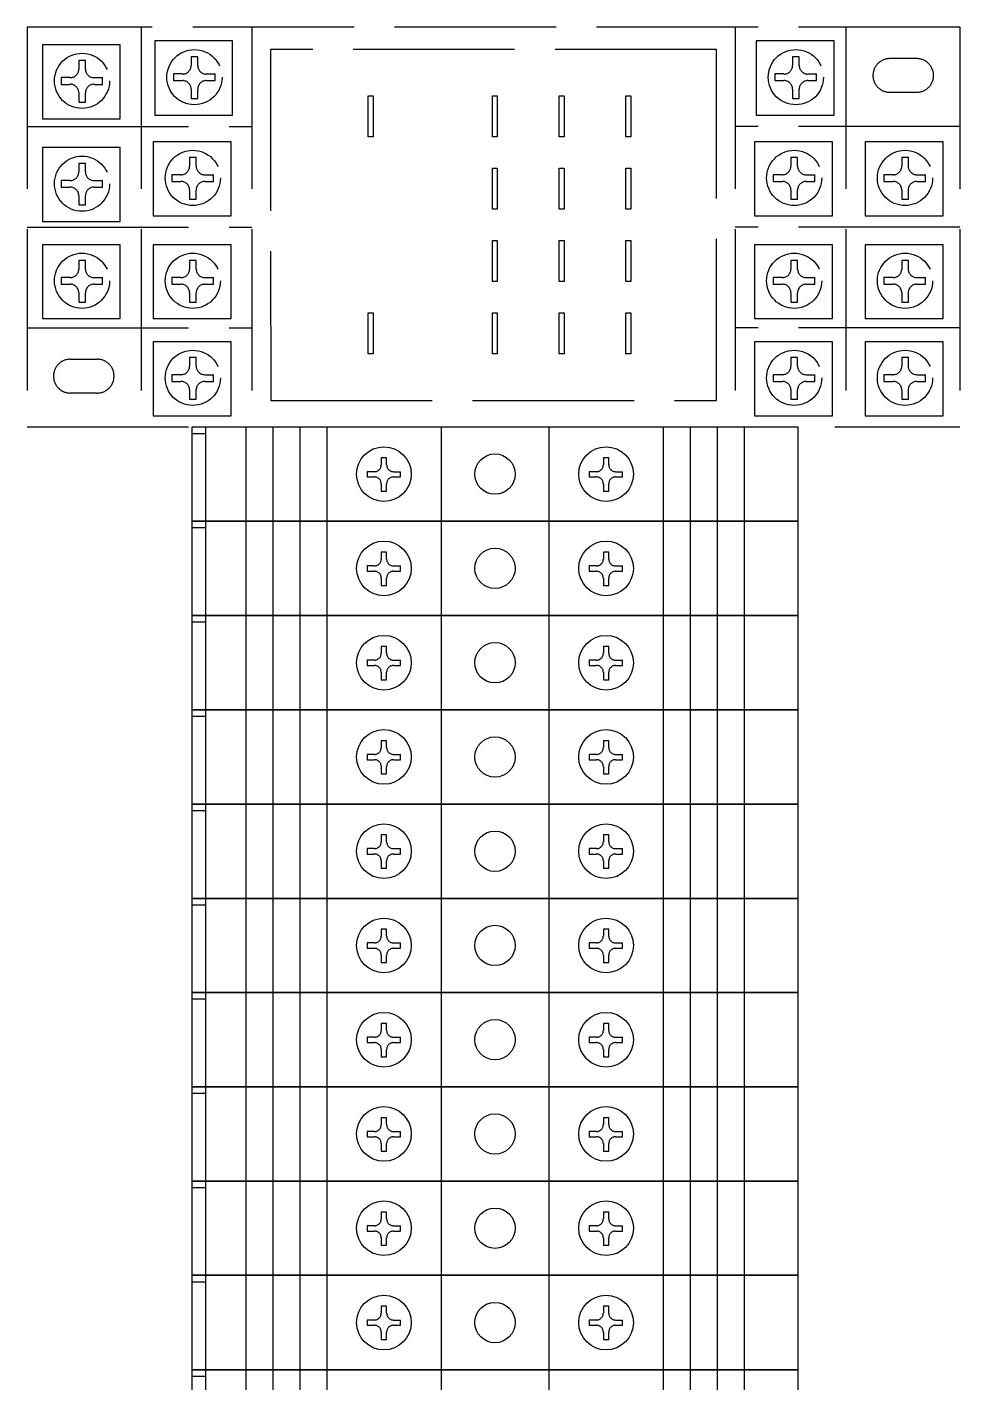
# Model space of a CAD drawing. Extents: x 342406 to 342906, y 326934 to 327634.
# Drawn here: x 342515.2 to 342584.5, y 327199.6 to 327300.3 of the extents above; entities that cross this region are included whole.
import ezdxf

# ---------------------------------------------------------------- set-up
doc = ezdxf.new("R2010")
doc.units = 0
doc.header["$MEASUREMENT"] = 0
doc.linetypes.add('ACAD_ISO02W100', pattern=[15, 12, -3])
doc.layers.add('Layer1', color=7, linetype='Continuous')
doc.layers.add('文字', color=3, linetype='Continuous')

# ---------------------------------------------------------------- blocks, each defined once
blk = doc.blocks.new('8345452246a028ac4-bb8e-4c72-bf57-48d9550e3f80')
at = {"color": 1}
for p, q in [((-21.39, 23.37), (-22.39, 23.37)), ((-21.39, 23.87), (-21.39, 16.87)), ((-18.39, 23.87), (-18.39, 16.87)), ((-16.39, 23.87), (-16.39, 16.87)), ((-14.39, 23.87), (-14.39, 16.87)), ((-12.39, 23.87), (-12.39, 16.87)), ((-3.89, 23.87), (-3.89, 16.87)), ((4.11, 23.87), (4.11, 16.87)), ((12.61, 23.87), (12.61, 16.87)), ((14.61, 23.87), (14.61, 16.87)), ((16.61, 23.87), (16.61, 16.87)), ((18.61, 23.87), (18.61, 16.87)), ((-21.39, -11.64), (-22.39, -11.64)), ((-21.39, -11.14), (-21.39, -18.14)), ((-18.39, -11.14), (-18.39, -18.14)), ((-16.39, -11.14), (-16.39, -18.14)), ((-14.39, -11.14), (-14.39, -18.14)), ((-12.39, -11.14), (-12.39, -18.14)), ((-3.89, -11.14), (-3.89, -18.14)), ((4.11, -11.14), (4.11, -18.14)), ((12.61, -11.14), (12.61, -18.14)), ((14.61, -11.14), (14.61, -18.14)), ((16.61, -11.14), (16.61, -18.14)), ((18.61, -11.14), (18.61, -18.14)), ((-21.39, -46.15), (-21.39, -53.15)), ((-18.39, -46.15), (-18.39, -53.15)), ((-16.39, -46.15), (-16.39, -53.15)), ((-14.39, -46.15), (-14.39, -53.15)), ((-12.39, -46.15), (-12.39, -53.15)), ((-3.89, -46.15), (-3.89, -53.15)), ((4.11, -46.15), (4.11, -53.15)), ((12.61, -46.15), (12.61, -53.15)), ((14.61, -46.15), (14.61, -53.15)), ((16.61, -46.15), (16.61, -53.15)), ((18.61, -46.15), (18.61, -53.15)), ((-21.39, -46.65), (-22.39, -46.65))]:
    blk.add_line(p, q, dxfattribs=at)
at = {"color": 7}
for p, q in [((-21.39, 16.37), (-22.39, 16.37)), ((-21.39, 16.87), (-21.39, 9.87)), ((-18.39, 16.87), (-18.39, 9.87)), ((-16.39, 16.87), (-16.39, 9.87)), ((-14.39, 16.87), (-14.39, 9.87)), ((-12.39, 16.87), (-12.39, 9.87)), ((-3.89, 16.87), (-3.89, 9.87)), ((4.11, 16.87), (4.11, 9.87)), ((12.61, 16.87), (12.61, 9.87)), ((14.61, 16.87), (14.61, 9.87)), ((16.61, 16.87), (16.61, 9.87)), ((18.61, 16.87), (18.61, 9.87)), ((-21.39, 2.36), (-22.39, 2.36)), ((-21.39, 2.86), (-21.39, -4.14)), ((-18.39, 2.86), (-18.39, -4.14)), ((-16.39, 2.86), (-16.39, -4.14)), ((-14.39, 2.86), (-14.39, -4.14)), ((-12.39, 2.86), (-12.39, -4.14)), ((-3.89, 2.86), (-3.89, -4.14)), ((4.11, 2.86), (4.11, -4.14)), ((12.61, 2.86), (12.61, -4.14)), ((14.61, 2.86), (14.61, -4.14)), ((16.61, 2.86), (16.61, -4.14)), ((18.61, 2.86), (18.61, -4.14)), ((-21.39, -18.64), (-22.39, -18.64)), ((-21.39, -18.14), (-21.39, -25.14)), ((-18.39, -18.14), (-18.39, -25.14)), ((-16.39, -18.14), (-16.39, -25.14)), ((-14.39, -18.14), (-14.39, -25.14)), ((-12.39, -18.14), (-12.39, -25.14)), ((-3.89, -18.14), (-3.89, -25.14)), ((4.11, -18.14), (4.11, -25.14)), ((12.61, -18.14), (12.61, -25.14)), ((14.61, -18.14), (14.61, -25.14)), ((16.61, -18.14), (16.61, -25.14)), ((18.61, -18.14), (18.61, -25.14)), ((-21.39, -32.14), (-21.39, -39.14)), ((-18.39, -32.14), (-18.39, -39.14)), ((-16.39, -32.14), (-16.39, -39.14)), ((-14.39, -32.14), (-14.39, -39.14)), ((-12.39, -32.14), (-12.39, -39.14)), ((-3.89, -32.14), (-3.89, -39.14)), ((4.11, -32.14), (4.11, -39.14)), ((12.61, -32.14), (12.61, -39.14)), ((14.61, -32.14), (14.61, -39.14)), ((16.61, -32.14), (16.61, -39.14)), ((18.61, -32.14), (18.61, -39.14)), ((-21.39, -32.64), (-22.39, -32.64))]:
    blk.add_line(p, q, dxfattribs=at)
at = {"color": 4}
for p, q in [((-21.39, 9.37), (-22.39, 9.37)), ((-21.39, 9.87), (-21.39, 2.86)), ((-18.39, 9.87), (-18.39, 2.86)), ((-16.39, 9.87), (-16.39, 2.86)), ((-14.39, 9.87), (-14.39, 2.86)), ((-12.39, 9.87), (-12.39, 2.86)), ((-3.89, 9.87), (-3.89, 2.86)), ((4.11, 9.87), (4.11, 2.86)), ((12.61, 9.87), (12.61, 2.86)), ((14.61, 9.87), (14.61, 2.86)), ((16.61, 9.87), (16.61, 2.86)), ((18.61, 9.87), (18.61, 2.86)), ((-21.39, -25.14), (-21.39, -32.14)), ((-18.39, -25.14), (-18.39, -32.14)), ((-16.39, -25.14), (-16.39, -32.14)), ((-14.39, -25.14), (-14.39, -32.14)), ((-12.39, -25.14), (-12.39, -32.14)), ((-3.89, -25.14), (-3.89, -32.14)), ((4.11, -25.14), (4.11, -32.14)), ((12.61, -25.14), (12.61, -32.14)), ((14.61, -25.14), (14.61, -32.14)), ((16.61, -25.14), (16.61, -32.14)), ((18.61, -25.14), (18.61, -32.14)), ((-21.39, -25.64), (-22.39, -25.64))]:
    blk.add_line(p, q, dxfattribs=at)
at = {"color": 3}
for p, q in [((-21.39, -4.64), (-22.39, -4.64)), ((-21.39, -4.14), (-21.39, -11.14)), ((-18.39, -4.14), (-18.39, -11.14)), ((-16.39, -4.14), (-16.39, -11.14)), ((-14.39, -4.14), (-14.39, -11.14)), ((-12.39, -4.14), (-12.39, -11.14)), ((-3.89, -4.14), (-3.89, -11.14)), ((4.11, -4.14), (4.11, -11.14)), ((12.61, -4.14), (12.61, -11.14)), ((14.61, -4.14), (14.61, -11.14)), ((16.61, -4.14), (16.61, -11.14)), ((18.61, -4.14), (18.61, -11.14)), ((-21.39, -39.14), (-21.39, -46.15)), ((-18.39, -39.14), (-18.39, -46.15)), ((-16.39, -39.14), (-16.39, -46.15)), ((-14.39, -39.14), (-14.39, -46.15)), ((-12.39, -39.14), (-12.39, -46.15)), ((-3.89, -39.14), (-3.89, -46.15)), ((4.11, -39.14), (4.11, -46.15)), ((12.61, -39.14), (12.61, -46.15)), ((14.61, -39.14), (14.61, -46.15)), ((16.61, -39.14), (16.61, -46.15)), ((18.61, -39.14), (18.61, -46.15)), ((-21.39, -39.64), (-22.39, -39.64))]:
    blk.add_line(p, q, dxfattribs=at)
at = {"color": 1, "elevation": 0}
for points in [[(22.61, 23.87), (22.61, 16.87), (-22.39, 16.87), (-22.39, 23.87)], [(22.61, -11.14), (22.61, -18.14), (-22.39, -18.14), (-22.39, -11.14)], [(22.61, -46.15), (22.61, -53.15), (-22.39, -53.15), (-22.39, -46.15)]]:
    blk.add_lwpolyline(points, close=True, dxfattribs=at)
at = {"color": 7, "elevation": 0}
for points in [[(22.61, 16.87), (22.61, 9.87), (-22.39, 9.87), (-22.39, 16.87)], [(22.61, 2.86), (22.61, -4.14), (-22.39, -4.14), (-22.39, 2.86)], [(22.61, -18.14), (22.61, -25.14), (-22.39, -25.14), (-22.39, -18.14)], [(22.61, -32.14), (22.61, -39.14), (-22.39, -39.14), (-22.39, -32.14)]]:
    blk.add_lwpolyline(points, close=True, dxfattribs=at)
at = {"color": 4, "elevation": 0}
for points in [[(22.61, 9.87), (22.61, 2.86), (-22.39, 2.86), (-22.39, 9.87)], [(22.61, -25.14), (22.61, -32.14), (-22.39, -32.14), (-22.39, -25.14)]]:
    blk.add_lwpolyline(points, close=True, dxfattribs=at)
at = {"color": 3, "elevation": 0}
for points in [[(22.61, -4.14), (22.61, -11.14), (-22.39, -11.14), (-22.39, -4.14)], [(22.61, -39.14), (22.61, -46.15), (-22.39, -46.15), (-22.39, -39.14)]]:
    blk.add_lwpolyline(points, close=True, dxfattribs=at)
at = {"color": 1}
for centre in [(0.11, 20.37), (0.11, -14.64)]:
    blk.add_circle(centre, 1.5, dxfattribs=at)
at = {"color": 7}
for centre in [(0.11, 13.37), (0.11, -0.64), (0.11, -21.64), (0.11, -35.64)]:
    blk.add_circle(centre, 1.5, dxfattribs=at)
at = {"color": 4}
for centre in [(0.11, 6.36), (0.11, -28.64)]:
    blk.add_circle(centre, 1.5, dxfattribs=at)
at = {"color": 3}
for centre in [(0.11, -7.64), (0.11, -42.65)]:
    blk.add_circle(centre, 1.5, dxfattribs=at)
at = {"layer": 'Layer1', "color": 1, "lineweight": -3, "ltscale": 50}
for centre in [(-8.14, 20.37), (8.36, 20.37), (-8.14, -14.64), (8.36, -14.64)]:
    blk.add_circle(centre, 2.03, dxfattribs=at)
at = {"layer": 'Layer1', "color": 7, "lineweight": -3, "ltscale": 50}
for centre in [(-8.14, 13.37), (8.36, 13.37), (-8.14, -0.64), (8.36, -0.64), (-8.14, -21.64), (8.36, -21.64), (-8.14, -35.64), (8.36, -35.64)]:
    blk.add_circle(centre, 2.03, dxfattribs=at)
at = {"layer": 'Layer1', "color": 4, "lineweight": -3, "ltscale": 50}
for centre in [(-8.14, 6.36), (8.36, 6.36), (-8.14, -28.64), (8.36, -28.64)]:
    blk.add_circle(centre, 2.03, dxfattribs=at)
at = {"layer": 'Layer1', "color": 3, "lineweight": -3, "ltscale": 50}
for centre in [(-8.14, -7.64), (8.36, -7.64), (-8.14, -42.65), (8.36, -42.65)]:
    blk.add_circle(centre, 2.03, dxfattribs=at)
at = {"layer": '文字', "color": 0, "linetype": 'ACAD_ISO02W100'}
for p, q in [((34.65, 53.57), (-34.65, 53.57)), ((-34.65, 53.57), (-34.65, 23.87)), ((-34.65, 53.57), (-34.65, 23.87)), ((-26.18, 53.57), (-26.18, 23.87)), ((-17.96, 53.57), (-17.96, 23.87)), ((17.96, 53.57), (17.96, 23.87)), ((26.18, 53.57), (26.18, 23.87)), ((34.65, 53.57), (34.65, 23.87)), ((-22.46, 51.36), (-22.46, 50.72)), ((-21.97, 51.36), (-22.46, 51.36)), ((-21.97, 50.72), (-21.97, 51.36)), ((22.22, 51.36), (22.22, 50.72)), ((22.71, 51.36), (22.22, 51.36)), ((22.71, 50.72), (22.71, 51.36)), ((-30.81, 51.09), (-30.81, 50.45)), ((-30.32, 51.09), (-30.81, 51.09)), ((-30.32, 50.45), (-30.32, 51.09)), ((-31.45, 49.82), (-32.13, 49.82)), ((-32.13, 49.82), (-32.13, 49.32)), ((-30.32, 49.82), (-30.32, 49.82)), ((-29.68, 49.82), (-29.04, 49.82)), ((-29.04, 49.32), (-29.04, 49.82)), ((-23.1, 50.09), (-23.78, 50.09)), ((-23.78, 50.09), (-23.78, 49.6)), ((-23.78, 49.6), (-23.1, 49.6)), ((-21.97, 50.09), (-21.97, 50.09)), ((-21.34, 50.09), (-20.69, 50.09)), ((-21.34, 49.6), (-20.69, 49.6)), ((-20.69, 49.6), (-20.69, 50.09)), ((21.58, 50.09), (20.9, 50.09)), ((20.9, 50.09), (20.9, 49.6)), ((20.9, 49.6), (21.58, 49.6)), ((22.71, 50.09), (22.71, 50.09)), ((23.35, 50.09), (23.99, 50.09)), ((23.35, 49.6), (23.99, 49.6)), ((23.99, 49.6), (23.99, 50.09)), ((-32.13, 49.32), (-31.45, 49.32)), ((-30.81, 48.69), (-30.81, 48)), ((-30.32, 48), (-30.32, 48.69)), ((-29.68, 49.32), (-29.04, 49.32)), ((-22.46, 48.96), (-22.46, 48.27)), ((-21.97, 48.27), (-21.97, 48.96)), ((22.22, 48.96), (22.22, 48.27)), ((22.71, 48.27), (22.71, 48.96)), ((-30.81, 48), (-30.32, 48)), ((-22.46, 48.27), (-21.97, 48.27)), ((22.22, 48.27), (22.71, 48.27)), ((-34.65, 46.2), (-17.96, 46.2)), ((34.65, 46.2), (17.96, 46.2)), ((-30.81, 43.45), (-30.81, 42.81)), ((-30.32, 43.45), (-30.81, 43.45)), ((-30.32, 42.81), (-30.32, 43.45)), ((-22.58, 43.88), (-22.58, 43.24)), ((-22.09, 43.88), (-22.58, 43.88)), ((-22.09, 43.24), (-22.09, 43.88)), ((22.1, 43.88), (22.1, 43.24)), ((22.59, 43.88), (22.1, 43.88)), ((22.59, 43.24), (22.59, 43.88)), ((30.33, 43.88), (30.33, 43.24)), ((30.82, 43.88), (30.33, 43.88)), ((30.82, 43.24), (30.82, 43.88)), ((-23.22, 42.6), (-23.9, 42.6)), ((-23.9, 42.6), (-23.9, 42.11)), ((-22.09, 42.6), (-22.09, 42.6)), ((-21.45, 42.6), (-20.81, 42.6)), ((-20.81, 42.11), (-20.81, 42.6)), ((21.46, 42.6), (20.78, 42.6)), ((20.78, 42.6), (20.78, 42.11)), ((22.59, 42.6), (22.59, 42.6)), ((23.23, 42.6), (23.87, 42.6)), ((23.87, 42.11), (23.87, 42.6)), ((29.69, 42.6), (29.01, 42.6)), ((29.01, 42.6), (29.01, 42.11)), ((30.82, 42.6), (30.82, 42.6)), ((31.45, 42.6), (32.1, 42.6)), ((32.1, 42.11), (32.1, 42.6)), ((-31.45, 42.18), (-32.13, 42.18)), ((-32.13, 42.18), (-32.13, 41.69)), ((-32.13, 41.69), (-31.45, 41.69)), ((-30.32, 42.18), (-30.32, 42.18)), ((-29.68, 42.18), (-29.04, 42.18)), ((-29.68, 41.69), (-29.04, 41.69)), ((-29.04, 41.69), (-29.04, 42.18)), ((-23.9, 42.11), (-23.22, 42.11)), ((-22.58, 41.47), (-22.58, 40.79)), ((-22.09, 40.79), (-22.09, 41.47)), ((-21.45, 42.11), (-20.81, 42.11)), ((20.78, 42.11), (21.46, 42.11)), ((22.1, 41.47), (22.1, 40.79)), ((22.59, 40.79), (22.59, 41.47)), ((23.23, 42.11), (23.87, 42.11)), ((29.01, 42.11), (29.69, 42.11)), ((30.33, 41.47), (30.33, 40.79)), ((30.82, 40.79), (30.82, 41.47)), ((31.45, 42.11), (32.1, 42.11)), ((-30.81, 41.05), (-30.81, 40.36)), ((-30.81, 40.36), (-30.32, 40.36)), ((-30.32, 40.36), (-30.32, 41.05)), ((-22.58, 40.79), (-22.09, 40.79)), ((22.1, 40.79), (22.59, 40.79)), ((30.33, 40.79), (30.82, 40.79)), ((-34.65, 38.72), (-17.96, 38.72)), ((34.65, 38.72), (17.96, 38.72)), ((-30.81, 36.24), (-30.81, 35.6)), ((-30.32, 36.24), (-30.81, 36.24)), ((-30.32, 35.6), (-30.32, 36.24)), ((-22.58, 36.24), (-22.58, 35.6)), ((-22.09, 36.24), (-22.58, 36.24)), ((-22.09, 35.6), (-22.09, 36.24)), ((22.1, 36.24), (22.1, 35.6)), ((22.59, 36.24), (22.1, 36.24)), ((22.59, 35.6), (22.59, 36.24)), ((30.33, 36.24), (30.33, 35.6)), ((30.82, 36.24), (30.33, 36.24)), ((30.82, 35.6), (30.82, 36.24)), ((-31.45, 34.97), (-32.13, 34.97)), ((-32.13, 34.97), (-32.13, 34.47)), ((-32.13, 34.47), (-31.45, 34.47)), ((-30.32, 34.97), (-30.32, 34.97)), ((-29.68, 34.97), (-29.04, 34.97)), ((-29.68, 34.47), (-29.04, 34.47)), ((-29.04, 34.47), (-29.04, 34.97)), ((-23.22, 34.97), (-23.9, 34.97)), ((-23.9, 34.97), (-23.9, 34.47)), ((-23.9, 34.47), (-23.22, 34.47)), ((-22.09, 34.97), (-22.09, 34.97)), ((-21.45, 34.97), (-20.81, 34.97)), ((-21.45, 34.47), (-20.81, 34.47)), ((-20.81, 34.47), (-20.81, 34.97)), ((21.46, 34.97), (20.78, 34.97)), ((20.78, 34.97), (20.78, 34.47)), ((20.78, 34.47), (21.46, 34.47)), ((22.59, 34.97), (22.59, 34.97)), ((23.23, 34.97), (23.87, 34.97)), ((23.23, 34.47), (23.87, 34.47)), ((23.87, 34.47), (23.87, 34.97)), ((29.69, 34.97), (29.01, 34.97)), ((29.01, 34.97), (29.01, 34.47)), ((29.01, 34.47), (29.69, 34.47)), ((30.82, 34.97), (30.82, 34.97)), ((31.45, 34.97), (32.1, 34.97)), ((31.45, 34.47), (32.1, 34.47)), ((32.1, 34.47), (32.1, 34.97)), ((-30.81, 33.84), (-30.81, 33.15)), ((-30.32, 33.15), (-30.32, 33.84)), ((-22.58, 33.84), (-22.58, 33.15)), ((-22.09, 33.15), (-22.09, 33.84)), ((22.1, 33.84), (22.1, 33.15)), ((22.59, 33.15), (22.59, 33.84)), ((30.33, 33.84), (30.33, 33.15)), ((30.82, 33.15), (30.82, 33.84)), ((-30.81, 33.15), (-30.32, 33.15)), ((-22.58, 33.15), (-22.09, 33.15)), ((22.1, 33.15), (22.59, 33.15)), ((30.33, 33.15), (30.82, 33.15)), ((-34.65, 31.23), (-17.96, 31.23)), ((34.65, 31.23), (17.96, 31.23)), ((-22.58, 29.03), (-22.58, 28.39)), ((-22.09, 29.03), (-22.58, 29.03)), ((-22.09, 28.39), (-22.09, 29.03)), ((22.1, 29.03), (22.1, 28.39)), ((22.59, 29.03), (22.1, 29.03)), ((22.59, 28.39), (22.59, 29.03)), ((30.33, 29.03), (30.33, 28.39)), ((30.82, 29.03), (30.33, 29.03)), ((30.82, 28.39), (30.82, 29.03)), ((-23.22, 27.75), (-23.9, 27.75)), ((-23.9, 27.75), (-23.9, 27.26)), ((-23.9, 27.26), (-23.22, 27.26)), ((-22.09, 27.75), (-22.09, 27.75)), ((-21.45, 27.75), (-20.81, 27.75)), ((-21.45, 27.26), (-20.81, 27.26)), ((-20.81, 27.26), (-20.81, 27.75)), ((21.46, 27.75), (20.78, 27.75)), ((20.78, 27.75), (20.78, 27.26)), ((20.78, 27.26), (21.46, 27.26)), ((22.59, 27.75), (22.59, 27.75)), ((23.23, 27.75), (23.87, 27.75)), ((23.23, 27.26), (23.87, 27.26)), ((23.87, 27.26), (23.87, 27.75)), ((29.69, 27.75), (29.01, 27.75)), ((29.01, 27.75), (29.01, 27.26)), ((29.01, 27.26), (29.69, 27.26)), ((30.82, 27.75), (30.82, 27.75)), ((31.45, 27.75), (32.1, 27.75)), ((31.45, 27.26), (32.1, 27.26)), ((32.1, 27.26), (32.1, 27.75)), ((-22.58, 26.62), (-22.58, 25.94)), ((-22.09, 25.94), (-22.09, 26.62)), ((22.1, 26.62), (22.1, 25.94)), ((22.59, 25.94), (22.59, 26.62)), ((30.33, 26.62), (30.33, 25.94)), ((30.82, 25.94), (30.82, 26.62)), ((-22.58, 25.94), (-22.09, 25.94)), ((22.1, 25.94), (22.59, 25.94)), ((30.33, 25.94), (30.82, 25.94)), ((-34.65, 23.87), (34.65, 23.87))]:
    blk.add_line(p, q, dxfattribs=at)
at = {"layer": '文字', "color": 1, "linetype": 'ACAD_ISO02W100'}
for p, q in [((-8.34, 21.57), (-8.34, 21.06)), ((-7.94, 21.57), (-8.34, 21.57)), ((-7.94, 21.06), (-7.94, 21.57)), ((8.16, 21.57), (8.16, 21.06)), ((8.56, 21.57), (8.16, 21.57)), ((8.56, 21.06), (8.56, 21.57)), ((-8.85, 20.55), (-9.39, 20.55)), ((-9.39, 20.55), (-9.39, 20.16)), ((-9.39, 20.16), (-8.85, 20.16)), ((-7.43, 20.55), (-6.92, 20.55)), ((-7.43, 20.16), (-6.92, 20.16)), ((-6.92, 20.16), (-6.92, 20.55)), ((7.65, 20.55), (7.11, 20.55)), ((7.11, 20.55), (7.11, 20.16)), ((7.11, 20.16), (7.65, 20.16)), ((9.07, 20.55), (9.58, 20.55)), ((9.07, 20.16), (9.58, 20.16)), ((9.58, 20.16), (9.58, 20.55)), ((-8.34, 19.65), (-8.34, 19.1)), ((-7.94, 19.1), (-7.94, 19.65)), ((8.16, 19.65), (8.16, 19.1)), ((8.56, 19.1), (8.56, 19.65)), ((-8.34, 19.1), (-7.94, 19.1)), ((8.16, 19.1), (8.56, 19.1)), ((-8.34, -13.43), (-8.34, -13.94)), ((-7.94, -13.43), (-8.34, -13.43)), ((-7.94, -13.94), (-7.94, -13.43)), ((8.16, -13.43), (8.16, -13.94)), ((8.56, -13.43), (8.16, -13.43)), ((8.56, -13.94), (8.56, -13.43)), ((-8.85, -14.45), (-9.39, -14.45)), ((-9.39, -14.45), (-9.39, -14.85)), ((-9.39, -14.85), (-8.85, -14.85)), ((-7.43, -14.45), (-6.92, -14.45)), ((-7.43, -14.85), (-6.92, -14.85)), ((-6.92, -14.85), (-6.92, -14.45)), ((7.65, -14.45), (7.11, -14.45)), ((7.11, -14.45), (7.11, -14.85)), ((7.11, -14.85), (7.65, -14.85)), ((9.07, -14.45), (9.58, -14.45)), ((9.07, -14.85), (9.58, -14.85)), ((9.58, -14.85), (9.58, -14.45)), ((-8.34, -15.36), (-8.34, -15.91)), ((-8.34, -15.91), (-7.94, -15.91)), ((-7.94, -15.91), (-7.94, -15.36)), ((8.16, -15.36), (8.16, -15.91)), ((8.16, -15.91), (8.56, -15.91)), ((8.56, -15.91), (8.56, -15.36))]:
    blk.add_line(p, q, dxfattribs=at)
at = {"layer": '文字', "color": 7, "linetype": 'ACAD_ISO02W100'}
for p, q in [((-8.34, 14.57), (-8.34, 14.06)), ((-7.94, 14.57), (-8.34, 14.57)), ((-7.94, 14.06), (-7.94, 14.57)), ((8.16, 14.57), (8.16, 14.06)), ((8.56, 14.57), (8.16, 14.57)), ((8.56, 14.06), (8.56, 14.57)), ((-8.85, 13.55), (-9.39, 13.55)), ((-9.39, 13.55), (-9.39, 13.16)), ((-9.39, 13.16), (-8.85, 13.16)), ((-7.43, 13.55), (-6.92, 13.55)), ((-7.43, 13.16), (-6.92, 13.16)), ((-6.92, 13.16), (-6.92, 13.55)), ((7.65, 13.55), (7.11, 13.55)), ((7.11, 13.55), (7.11, 13.16)), ((7.11, 13.16), (7.65, 13.16)), ((9.07, 13.55), (9.58, 13.55)), ((9.07, 13.16), (9.58, 13.16)), ((9.58, 13.16), (9.58, 13.55)), ((-8.34, 12.65), (-8.34, 12.1)), ((-8.34, 12.1), (-7.94, 12.1)), ((-7.94, 12.1), (-7.94, 12.65)), ((8.16, 12.65), (8.16, 12.1)), ((8.16, 12.1), (8.56, 12.1)), ((8.56, 12.1), (8.56, 12.65)), ((-8.34, 0.57), (-8.34, 0.06)), ((-7.94, 0.57), (-8.34, 0.57)), ((-7.94, 0.06), (-7.94, 0.57)), ((8.16, 0.57), (8.16, 0.06)), ((8.56, 0.57), (8.16, 0.57)), ((8.56, 0.06), (8.56, 0.57)), ((-8.85, -0.45), (-9.39, -0.45)), ((-9.39, -0.45), (-9.39, -0.84)), ((-9.39, -0.84), (-8.85, -0.84)), ((-7.43, -0.45), (-6.92, -0.45)), ((-7.43, -0.84), (-6.92, -0.84)), ((-6.92, -0.84), (-6.92, -0.45)), ((7.65, -0.45), (7.11, -0.45)), ((7.11, -0.45), (7.11, -0.84)), ((7.11, -0.84), (7.65, -0.84)), ((9.07, -0.45), (9.58, -0.45)), ((9.07, -0.84), (9.58, -0.84)), ((9.58, -0.84), (9.58, -0.45)), ((-8.34, -1.35), (-8.34, -1.9)), ((-8.34, -1.9), (-7.94, -1.9)), ((-7.94, -1.9), (-7.94, -1.35)), ((8.16, -1.35), (8.16, -1.9)), ((8.16, -1.9), (8.56, -1.9)), ((8.56, -1.9), (8.56, -1.35)), ((-8.34, -20.44), (-8.34, -20.95)), ((-7.94, -20.44), (-8.34, -20.44)), ((-7.94, -20.95), (-7.94, -20.44)), ((8.16, -20.44), (8.16, -20.95)), ((8.56, -20.44), (8.16, -20.44)), ((8.56, -20.95), (8.56, -20.44)), ((-8.85, -21.45), (-9.39, -21.45)), ((-9.39, -21.45), (-9.39, -21.85)), ((-9.39, -21.85), (-8.85, -21.85)), ((-7.43, -21.45), (-6.92, -21.45)), ((-7.43, -21.85), (-6.92, -21.85)), ((-6.92, -21.85), (-6.92, -21.45)), ((7.65, -21.45), (7.11, -21.45)), ((7.11, -21.45), (7.11, -21.85)), ((7.11, -21.85), (7.65, -21.85)), ((9.07, -21.45), (9.58, -21.45)), ((9.07, -21.85), (9.58, -21.85)), ((9.58, -21.85), (9.58, -21.45)), ((-8.34, -22.36), (-8.34, -22.91)), ((-8.34, -22.91), (-7.94, -22.91)), ((-7.94, -22.91), (-7.94, -22.36)), ((8.16, -22.36), (8.16, -22.91)), ((8.16, -22.91), (8.56, -22.91)), ((8.56, -22.91), (8.56, -22.36)), ((-8.34, -34.44), (-8.34, -34.95)), ((-7.94, -34.44), (-8.34, -34.44)), ((-7.94, -34.95), (-7.94, -34.44)), ((8.16, -34.44), (8.16, -34.95)), ((8.56, -34.44), (8.16, -34.44)), ((8.56, -34.95), (8.56, -34.44)), ((-8.85, -35.46), (-9.39, -35.46)), ((-9.39, -35.46), (-9.39, -35.85)), ((-9.39, -35.85), (-8.85, -35.85)), ((-7.43, -35.46), (-6.92, -35.46)), ((-7.43, -35.85), (-6.92, -35.85)), ((-6.92, -35.85), (-6.92, -35.46)), ((7.65, -35.46), (7.11, -35.46)), ((7.11, -35.46), (7.11, -35.85)), ((7.11, -35.85), (7.65, -35.85)), ((9.07, -35.46), (9.58, -35.46)), ((9.07, -35.85), (9.58, -35.85)), ((9.58, -35.85), (9.58, -35.46)), ((-8.34, -36.36), (-8.34, -36.91)), ((-8.34, -36.91), (-7.94, -36.91)), ((-7.94, -36.91), (-7.94, -36.36)), ((8.16, -36.36), (8.16, -36.91)), ((8.16, -36.91), (8.56, -36.91)), ((8.56, -36.91), (8.56, -36.36))]:
    blk.add_line(p, q, dxfattribs=at)
at = {"layer": '文字', "color": 4, "linetype": 'ACAD_ISO02W100'}
for p, q in [((-8.34, 7.57), (-8.34, 7.06)), ((-7.94, 7.57), (-8.34, 7.57)), ((-7.94, 7.06), (-7.94, 7.57)), ((8.16, 7.57), (8.16, 7.06)), ((8.56, 7.57), (8.16, 7.57)), ((8.56, 7.06), (8.56, 7.57)), ((-8.85, 6.55), (-9.39, 6.55)), ((-9.39, 6.55), (-9.39, 6.16)), ((-9.39, 6.16), (-8.85, 6.16)), ((-7.43, 6.55), (-6.92, 6.55)), ((-7.43, 6.16), (-6.92, 6.16)), ((-6.92, 6.16), (-6.92, 6.55)), ((7.65, 6.55), (7.11, 6.55)), ((7.11, 6.55), (7.11, 6.16)), ((7.11, 6.16), (7.65, 6.16)), ((9.07, 6.55), (9.58, 6.55)), ((9.07, 6.16), (9.58, 6.16)), ((9.58, 6.16), (9.58, 6.55)), ((-8.34, 5.65), (-8.34, 5.1)), ((-8.34, 5.1), (-7.94, 5.1)), ((-7.94, 5.1), (-7.94, 5.65)), ((8.16, 5.65), (8.16, 5.1)), ((8.16, 5.1), (8.56, 5.1)), ((8.56, 5.1), (8.56, 5.65)), ((-8.34, -27.44), (-8.34, -27.95)), ((-7.94, -27.44), (-8.34, -27.44)), ((-7.94, -27.95), (-7.94, -27.44)), ((8.16, -27.44), (8.16, -27.95)), ((8.56, -27.44), (8.16, -27.44)), ((8.56, -27.95), (8.56, -27.44)), ((-8.85, -28.46), (-9.39, -28.46)), ((-9.39, -28.46), (-9.39, -28.85)), ((-9.39, -28.85), (-8.85, -28.85)), ((-7.43, -28.46), (-6.92, -28.46)), ((-7.43, -28.85), (-6.92, -28.85)), ((-6.92, -28.85), (-6.92, -28.46)), ((7.65, -28.46), (7.11, -28.46)), ((7.11, -28.46), (7.11, -28.85)), ((7.11, -28.85), (7.65, -28.85)), ((9.07, -28.46), (9.58, -28.46)), ((9.07, -28.85), (9.58, -28.85)), ((9.58, -28.85), (9.58, -28.46)), ((-8.34, -29.36), (-8.34, -29.91)), ((-8.34, -29.91), (-7.94, -29.91)), ((-7.94, -29.91), (-7.94, -29.36)), ((8.16, -29.36), (8.16, -29.91)), ((8.16, -29.91), (8.56, -29.91)), ((8.56, -29.91), (8.56, -29.36))]:
    blk.add_line(p, q, dxfattribs=at)
at = {"layer": '文字', "color": 3, "linetype": 'ACAD_ISO02W100'}
for p, q in [((-8.34, -6.43), (-8.34, -6.94)), ((-7.94, -6.43), (-8.34, -6.43)), ((-7.94, -6.94), (-7.94, -6.43)), ((8.16, -6.43), (8.16, -6.94)), ((8.56, -6.43), (8.16, -6.43)), ((8.56, -6.94), (8.56, -6.43)), ((-8.85, -7.45), (-9.39, -7.45)), ((-9.39, -7.45), (-9.39, -7.85)), ((-9.39, -7.85), (-8.85, -7.85)), ((-7.43, -7.45), (-6.92, -7.45)), ((-7.43, -7.85), (-6.92, -7.85)), ((-6.92, -7.85), (-6.92, -7.45)), ((7.65, -7.45), (7.11, -7.45)), ((7.11, -7.45), (7.11, -7.85)), ((7.11, -7.85), (7.65, -7.85)), ((9.07, -7.45), (9.58, -7.45)), ((9.07, -7.85), (9.58, -7.85)), ((9.58, -7.85), (9.58, -7.45)), ((-8.34, -8.35), (-8.34, -8.91)), ((-8.34, -8.91), (-7.94, -8.91)), ((-7.94, -8.91), (-7.94, -8.35)), ((8.16, -8.35), (8.16, -8.91)), ((8.16, -8.91), (8.56, -8.91)), ((8.56, -8.91), (8.56, -8.35)), ((-8.34, -41.44), (-8.34, -41.95)), ((-7.94, -41.44), (-8.34, -41.44)), ((-7.94, -41.95), (-7.94, -41.44)), ((8.16, -41.44), (8.16, -41.95)), ((8.56, -41.44), (8.16, -41.44)), ((8.56, -41.95), (8.56, -41.44)), ((-8.85, -42.46), (-9.39, -42.46)), ((-9.39, -42.46), (-9.39, -42.85)), ((-9.39, -42.85), (-8.85, -42.85)), ((-7.43, -42.46), (-6.92, -42.46)), ((-7.43, -42.85), (-6.92, -42.85)), ((-6.92, -42.85), (-6.92, -42.46)), ((7.65, -42.46), (7.11, -42.46)), ((7.11, -42.46), (7.11, -42.85)), ((7.11, -42.85), (7.65, -42.85)), ((9.07, -42.46), (9.58, -42.46)), ((9.07, -42.85), (9.58, -42.85)), ((9.58, -42.85), (9.58, -42.46)), ((-8.34, -43.36), (-8.34, -43.91)), ((-8.34, -43.91), (-7.94, -43.91)), ((-7.94, -43.91), (-7.94, -43.36)), ((8.16, -43.36), (8.16, -43.91)), ((8.16, -43.91), (8.56, -43.91)), ((8.56, -43.91), (8.56, -43.36))]:
    blk.add_line(p, q, dxfattribs=at)
at = {"layer": '文字', "color": 0, "linetype": 'ACAD_ISO02W100', "elevation": 0}
for points in [[(-25.17, 52.54), (-25.17, 47.04), (-19.38, 47.04), (-19.38, 52.54)], [(19.51, 52.54), (19.51, 47.04), (25.3, 47.04), (25.3, 52.54)], [(-33.51, 52.26), (-33.51, 46.77), (-27.73, 46.77), (-27.73, 52.26)], [(-16.57, 51.92), (-16.55, 25.84), (16.57, 25.84), (16.57, 51.92)], [(-8.95, 48.47), (-8.95, 45.43), (-9.3, 45.43), (-9.3, 48.47)], [(0.28, 48.47), (0.28, 45.43), (-0.07, 45.43), (-0.07, 48.47)], [(5.24, 48.47), (5.24, 45.43), (4.89, 45.43), (4.89, 48.47)], [(10.19, 48.47), (10.19, 45.43), (9.84, 45.43), (9.84, 48.47)], [(-33.51, 44.63), (-33.51, 39.13), (-27.73, 39.13), (-27.73, 44.63)], [(-25.29, 45.05), (-25.29, 39.56), (-19.5, 39.56), (-19.5, 45.05)], [(19.39, 45.05), (19.39, 39.56), (25.18, 39.56), (25.18, 45.05)], [(27.62, 45.05), (27.62, 39.56), (33.41, 39.56), (33.41, 45.05)], [(0.28, 43.1), (0.28, 40.06), (-0.07, 40.06), (-0.07, 43.1)], [(5.24, 43.1), (5.24, 40.06), (4.89, 40.06), (4.89, 43.1)], [(10.19, 43.1), (10.19, 40.06), (9.84, 40.06), (9.84, 43.1)], [(-33.51, 37.41), (-33.51, 31.92), (-27.73, 31.92), (-27.73, 37.41)], [(-25.29, 37.41), (-25.29, 31.92), (-19.5, 31.92), (-19.5, 37.41)], [(0.28, 37.73), (0.28, 34.68), (-0.07, 34.68), (-0.07, 37.73)], [(5.24, 37.73), (5.24, 34.68), (4.89, 34.68), (4.89, 37.73)], [(10.19, 37.73), (10.19, 34.68), (9.84, 34.68), (9.84, 37.73)], [(19.39, 37.41), (19.39, 31.92), (25.18, 31.92), (25.18, 37.41)], [(27.62, 37.41), (27.62, 31.92), (33.41, 31.92), (33.41, 37.41)], [(-8.95, 32.36), (-8.95, 29.31), (-9.3, 29.31), (-9.3, 32.36)], [(0.28, 32.36), (0.28, 29.31), (-0.07, 29.31), (-0.07, 32.36)], [(5.24, 32.36), (5.24, 29.31), (4.89, 29.31), (4.89, 32.36)], [(10.19, 32.36), (10.19, 29.31), (9.84, 29.31), (9.84, 32.36)], [(-25.29, 30.2), (-25.29, 24.71), (-19.5, 24.71), (-19.5, 30.2)], [(19.39, 30.2), (19.39, 24.71), (25.18, 24.71), (25.18, 30.2)], [(27.62, 30.2), (27.62, 24.71), (33.41, 24.71), (33.41, 30.2)]]:
    blk.add_lwpolyline(points, close=True, dxfattribs=at)
for points in [[(28.19, 49.98), (28.19, 49.98, 0.414214), (29.44, 48.73), (31.44, 48.73, 0.414214), (32.69, 49.98), (32.69, 49.98, 0.414214), (31.44, 51.23), (29.44, 51.23, 0.414214)], [(-28.19, 27.65), (-28.19, 27.65, -0.414214), (-29.44, 26.39), (-31.44, 26.39, -0.414214), (-32.69, 27.65), (-32.69, 27.65, -0.414214), (-31.44, 28.9), (-29.44, 28.9, -0.414214)]]:
    blk.add_lwpolyline(points, format="xyb", close=True, dxfattribs=at)
at = {"layer": '文字', "color": 0, "linetype": 'ACAD_ISO02W100'}
for centre in [(-30.57, 49.58), (-22.22, 49.85), (22.46, 49.85), (-22.34, 42.37), (22.34, 42.37), (30.57, 42.37), (-30.57, 41.94), (-30.57, 34.73), (-22.34, 34.73), (22.34, 34.73), (30.57, 34.73), (-22.34, 27.52), (22.34, 27.52), (30.57, 27.52)]:
    blk.add_circle(centre, 2.05, dxfattribs=at)
for centre, start, end in [((-31.45, 50.45), 270, 0), ((-29.68, 50.45), 180, 270), ((-23.1, 50.72), 270, 0), ((-21.34, 50.72), 180, 270), ((21.58, 50.72), 270, 0), ((23.35, 50.72), 180, 270), ((-23.1, 48.96), 0, 90), ((-21.34, 48.96), 90, 180), ((21.58, 48.96), 0, 90), ((23.35, 48.96), 90, 180), ((-31.45, 48.69), 0, 90), ((-29.68, 48.69), 90, 180), ((-31.45, 42.81), 270, 0), ((-29.68, 42.81), 180, 270), ((-23.22, 43.24), 270, 0), ((-21.45, 43.24), 180, 270), ((21.46, 43.24), 270, 0), ((23.23, 43.24), 180, 270), ((29.69, 43.24), 270, 0), ((31.45, 43.24), 180, 270), ((-31.45, 41.05), 0, 90), ((-29.68, 41.05), 90, 180), ((-23.22, 41.47), 0, 90), ((-21.45, 41.47), 90, 180), ((21.46, 41.47), 0, 90), ((23.23, 41.47), 90, 180), ((29.69, 41.47), 0, 90), ((31.45, 41.47), 90, 180), ((-31.45, 35.6), 270, 0), ((-29.68, 35.6), 180, 270), ((-23.22, 35.6), 270, 0), ((-21.45, 35.6), 180, 270), ((21.46, 35.6), 270, 0), ((23.23, 35.6), 180, 270), ((29.69, 35.6), 270, 0), ((31.45, 35.6), 180, 270), ((-31.45, 33.84), 0, 90), ((-29.68, 33.84), 90, 180), ((-23.22, 33.84), 0, 90), ((-21.45, 33.84), 90, 180), ((21.46, 33.84), 0, 90), ((23.23, 33.84), 90, 180), ((29.69, 33.84), 0, 90), ((31.45, 33.84), 90, 180), ((-23.22, 28.39), 270, 0), ((-21.45, 28.39), 180, 270), ((21.46, 28.39), 270, 0), ((23.23, 28.39), 180, 270), ((29.69, 28.39), 270, 0), ((31.45, 28.39), 180, 270), ((-23.22, 26.62), 0, 90), ((-21.45, 26.62), 90, 180), ((21.46, 26.62), 0, 90), ((23.23, 26.62), 90, 180), ((29.69, 26.62), 0, 90), ((31.45, 26.62), 90, 180)]:
    blk.add_arc(centre, 0.637, start, end, dxfattribs=at)
at = {"layer": '文字', "color": 1, "linetype": 'ACAD_ISO02W100'}
for centre, start, end in [((-8.85, 21.06), 270, 0), ((-8.85, 19.65), 0, 90), ((-7.43, 21.06), 180, 270), ((-7.43, 19.65), 90, 180), ((7.65, 21.06), 270, 0), ((7.65, 19.65), 0, 90), ((9.07, 21.06), 180, 270), ((9.07, 19.65), 90, 180), ((-8.85, -13.94), 270, 0), ((-7.43, -13.94), 180, 270), ((7.65, -13.94), 270, 0), ((9.07, -13.94), 180, 270), ((-8.85, -15.36), 0, 90), ((-7.43, -15.36), 90, 180), ((7.65, -15.36), 0, 90), ((9.07, -15.36), 90, 180)]:
    blk.add_arc(centre, 0.509, start, end, dxfattribs=at)
at = {"layer": '文字', "color": 7, "linetype": 'ACAD_ISO02W100'}
for centre, start, end in [((-8.85, 14.06), 270, 0), ((-8.85, 12.65), 0, 90), ((-7.43, 14.06), 180, 270), ((-7.43, 12.65), 90, 180), ((7.65, 14.06), 270, 0), ((7.65, 12.65), 0, 90), ((9.07, 14.06), 180, 270), ((9.07, 12.65), 90, 180), ((-8.85, 0.06), 270, 0), ((-7.43, 0.06), 180, 270), ((7.65, 0.06), 270, 0), ((9.07, 0.06), 180, 270), ((-8.85, -1.35), 0, 90), ((-7.43, -1.35), 90, 180), ((7.65, -1.35), 0, 90), ((9.07, -1.35), 90, 180), ((-8.85, -20.95), 270, 0), ((-7.43, -20.95), 180, 270), ((7.65, -20.95), 270, 0), ((9.07, -20.95), 180, 270), ((-8.85, -22.36), 0, 90), ((-7.43, -22.36), 90, 180), ((7.65, -22.36), 0, 90), ((9.07, -22.36), 90, 180), ((-8.85, -34.95), 270, 0), ((-7.43, -34.95), 180, 270), ((7.65, -34.95), 270, 0), ((9.07, -34.95), 180, 270), ((-8.85, -36.36), 0, 90), ((-7.43, -36.36), 90, 180), ((7.65, -36.36), 0, 90), ((9.07, -36.36), 90, 180)]:
    blk.add_arc(centre, 0.509, start, end, dxfattribs=at)
at = {"layer": '文字', "color": 4, "linetype": 'ACAD_ISO02W100'}
for centre, start, end in [((-8.85, 7.06), 270, 0), ((-7.43, 7.06), 180, 270), ((7.65, 7.06), 270, 0), ((9.07, 7.06), 180, 270), ((-8.85, 5.65), 0, 90), ((-7.43, 5.65), 90, 180), ((7.65, 5.65), 0, 90), ((9.07, 5.65), 90, 180), ((-8.85, -27.95), 270, 0), ((-7.43, -27.95), 180, 270), ((7.65, -27.95), 270, 0), ((9.07, -27.95), 180, 270), ((-8.85, -29.36), 0, 90), ((-7.43, -29.36), 90, 180), ((7.65, -29.36), 0, 90), ((9.07, -29.36), 90, 180)]:
    blk.add_arc(centre, 0.509, start, end, dxfattribs=at)
at = {"layer": '文字', "color": 3, "linetype": 'ACAD_ISO02W100'}
for centre, start, end in [((-8.85, -6.94), 270, 0), ((-7.43, -6.94), 180, 270), ((7.65, -6.94), 270, 0), ((9.07, -6.94), 180, 270), ((-8.85, -8.35), 0, 90), ((-7.43, -8.35), 90, 180), ((7.65, -8.35), 0, 90), ((9.07, -8.35), 90, 180), ((-8.85, -41.95), 270, 0), ((-7.43, -41.95), 180, 270), ((7.65, -41.95), 270, 0), ((9.07, -41.95), 180, 270), ((-8.85, -43.36), 0, 90), ((-7.43, -43.36), 90, 180), ((7.65, -43.36), 0, 90), ((9.07, -43.36), 90, 180)]:
    blk.add_arc(centre, 0.509, start, end, dxfattribs=at)

msp = doc.modelspace()

# ---------------------------------------------------------------- block references
msp.add_blockref('8345452246a028ac4-bb8e-4c72-bf57-48d9550e3f80', (342549.87, 327246.71))

doc.saveas('drawing.dxf')
